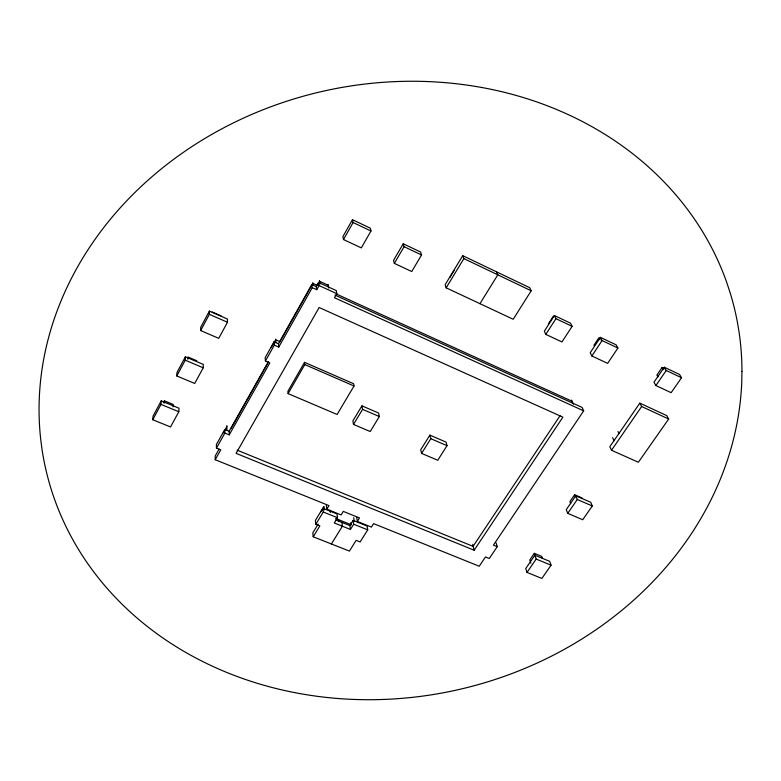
<?xml version="1.0" encoding="UTF-8"?>
<svg xmlns="http://www.w3.org/2000/svg" width="781" height="781" viewBox="0 0 781 781"><rect width="100%" height="100%" fill="white"/><g stroke="black" fill="none" stroke-linecap="round" stroke-linejoin="round"><path stroke-width="1.17" d="M200.658 330.548L209.357 314.343L209.376 311.131L227.427 319.019L227.486 322.25L218.729 338.358L200.658 330.548L200.717 327.278L209.376 311.131M203.236 367.802L203.275 364.415L185.39 356.819L176.965 372.517L176.799 375.944L194.713 383.451L203.236 367.802L185.263 360.187L185.39 356.819M187.879 359.26L187.957 357.005L196.822 360.773M178.82 411.743L178.976 408.199L161.228 400.887L153.037 416.166L152.764 419.739L170.541 426.963L178.82 411.743L160.993 404.412L161.228 400.887M173.079 406.813L173.206 404.451L164.4 400.819L163.385 402.713M164.254 403.181L164.4 400.819M152.764 419.739L160.993 404.412M176.799 375.944L185.263 360.187M224.83 429.472L224.879 433.074L229.233 434.861L229.165 431.258L224.83 429.472L216.425 444.428L216.444 448.089L220.779 449.846L215.214 459.726L328.977 505.619L326.809 509.173L341.112 514.923L343.279 511.389L359.514 517.94L357.327 521.444L371.424 527.116L373.611 523.631L479.231 566.235L485.45 556.98L489.267 558.532L497.253 546.68L496.091 542.834M274.063 341.824L274.336 345.134L278.758 347.057L278.466 343.747L274.063 341.824L265.189 357.63L265.413 360.988L269.826 362.892L229.233 434.861M223.288 432.918L226.851 426.572M271.241 347.555L275.634 339.735L279.979 341.629M216.444 448.089L224.879 433.074M265.413 360.988L274.336 345.134M219.09 449.143L215.205 456.036L215.214 459.726M229.165 431.258L268.391 361.632M278.466 343.747L311.804 284.567L316.246 286.588L316.715 289.692L312.254 287.672L311.804 284.567M231.186 428.232L268.029 362.843M279.91 341.756L312.839 283.318L317.496 285.436M278.758 347.057L312.254 287.672M352.456 219.686L342.888 236.623L343.484 239.542L361.32 247.899L370.985 231L370.253 228.13L352.456 219.686L353.1 222.526L343.484 239.542M316.246 286.588L318.57 282.478L336.25 290.532L336.806 293.656L334.463 297.746L583.68 410.855L493.436 545.109L497.253 546.68M317.789 284.294L319.517 281.258L328.254 285.241M316.715 289.692L319.048 285.573L318.57 282.478M304.522 362.355L287.886 391.31L288.101 393.604L337.099 414.486L354.037 385.999L353.627 383.725L304.522 362.355L304.795 364.59L288.101 393.604M403.221 243.779L393.517 260.395L394.346 263.382L411.743 271.534L421.545 254.967L420.588 252.019L403.221 243.779L404.099 246.698L394.346 263.382M361.935 405.856L352.895 420.891L353.51 424.434L370.214 431.542L379.341 416.556L378.609 413.042L361.935 405.856L362.579 409.351L353.51 424.434M462.713 255.651L445.121 284.782L446.166 287.838L513.205 319.263L531.187 290.786L529.762 287.74L462.713 255.651L463.855 258.599L531.187 290.786M449.934 277.45L454.21 270.372M446.166 287.838L463.855 258.599M322.817 508.216L315.358 520.468L315.788 524.305L319.859 525.916L313.22 536.791L349.429 551.083L356.146 540.354L360.139 541.936L367.724 529.85L367.08 526.023L353.1 520.4L349.868 525.603L350.435 529.44L334.288 522.977L337.519 517.725L337.001 513.927L322.817 508.216L323.275 512.014L315.788 524.305M320.757 511.994L323.93 506.771M318.209 524.061L312.8 532.925L313.22 536.791M331.408 543.966L342.381 526.218L341.844 522.391M479.964 303.682L497.809 274.824L496.521 271.827M350.435 529.44L353.686 524.217L353.1 520.4M429.892 435.134L420.695 449.778L421.584 453.39L437.75 460.273L447.035 445.658L446.039 442.085L429.892 435.134L430.829 438.697L421.584 453.39M548.389 323.89L553.387 316.12M554.422 315.544L544.337 331.203L545.812 334.395L561.949 341.961L572.122 326.341L570.53 323.188L554.422 315.544L555.935 318.677L572.122 326.341M545.812 334.395L555.935 318.677M593.892 345.358L598.939 337.724L600.081 339.872M600.394 337.363L590.211 352.739L591.871 355.98L607.638 363.38L617.908 348.043L616.141 344.831L600.394 337.363L602.102 340.555L617.908 348.043M591.871 355.98L602.102 340.555M560.036 415.736L473.071 546.368L237.112 450.149M474.145 550.224L562.886 417.161L319.146 307.519L236.087 453.351L474.145 550.224L472.72 544.386M542.434 558.522L541.692 556.375L534.321 553.338L529.791 559.938L530.865 563.179M582.05 497.956L574.621 494.754L569.896 501.607L570.726 503.677M664.182 368.671L662.015 367.646L656.899 375.085L657.973 376.93M534.887 555.232L525.74 568.509L527.009 572.395L541.858 578.438L551.074 565.19L549.707 561.334L534.887 555.232L536.196 559.079L551.074 565.19M575.773 495.828L566.264 509.632L567.728 513.351L582.714 519.736L592.291 505.971L590.729 502.281L575.773 495.828L577.276 499.498L592.291 505.971M664.289 367.216L653.97 382.202L655.874 385.531L671.133 392.687L681.54 377.74L679.529 374.45L664.289 367.216L666.242 370.487L681.54 377.74M639.824 403.142L609.824 446.712L611.503 450.246L638.37 462.254L668.682 419.016L666.749 415.599L639.824 403.142L641.65 406.53L668.682 419.016M527.009 572.395L536.196 559.079M567.728 513.351L577.276 499.498M655.874 385.531L666.242 370.487M611.503 450.246L641.65 406.53M323.275 512.014L337.519 517.725M353.686 524.217L367.724 529.85M335.684 518.516L351.313 524.783M335.801 519.97L349.868 525.603M362.579 409.351L379.341 416.556M430.829 438.697L447.035 445.658M304.795 364.59L354.037 385.999M209.357 314.343L227.486 322.25M212.168 311.961L221.111 315.875M319.048 285.573L336.806 293.656M336.308 293.998L572.024 401.239M335.02 295.12L582.089 407.418L583.68 410.855M353.1 222.526L370.985 231M404.099 246.698L421.545 254.967M662.015 367.646L663.108 369.481M618.015 431.522L619.021 433.562M612.597 437.643L614.091 440.718M571.536 400.145L573.391 404.236M574.621 494.754L575.46 496.804M534.321 553.338L535.053 555.486M328.157 284.665L328.733 288.072M319.419 280.682L319.956 284.079M356.722 517.627L357.327 521.444M353.734 517.657L354.252 521.005M350.542 522.811L350.874 525.057M312.751 282.751L313.093 285.016M338.485 519.404L338.798 521.698M330.09 510.237L330.383 512.463M326.331 505.375L326.809 509.173M323.92 506.693L324.33 510.022M275.586 339.12L275.888 342.752M226.841 425.635L226.91 430.38M741.95 371.375L741.774 381.304A353.608 306.767 -12.8 0 1 407.965 697.804A353.608 306.767 -12.8 0 1 42.076 449.729L40.739 439.605A353.608 306.767 -12.8 0 1 321.85 91.504A353.608 306.767 -12.8 0 1 726.75 282.497L729.962 292.192A353.608 306.767 -12.8 0 1 737.293 321.665L738.982 331.574A353.608 306.767 -12.8 0 1 741.95 371.375"/></g></svg>
